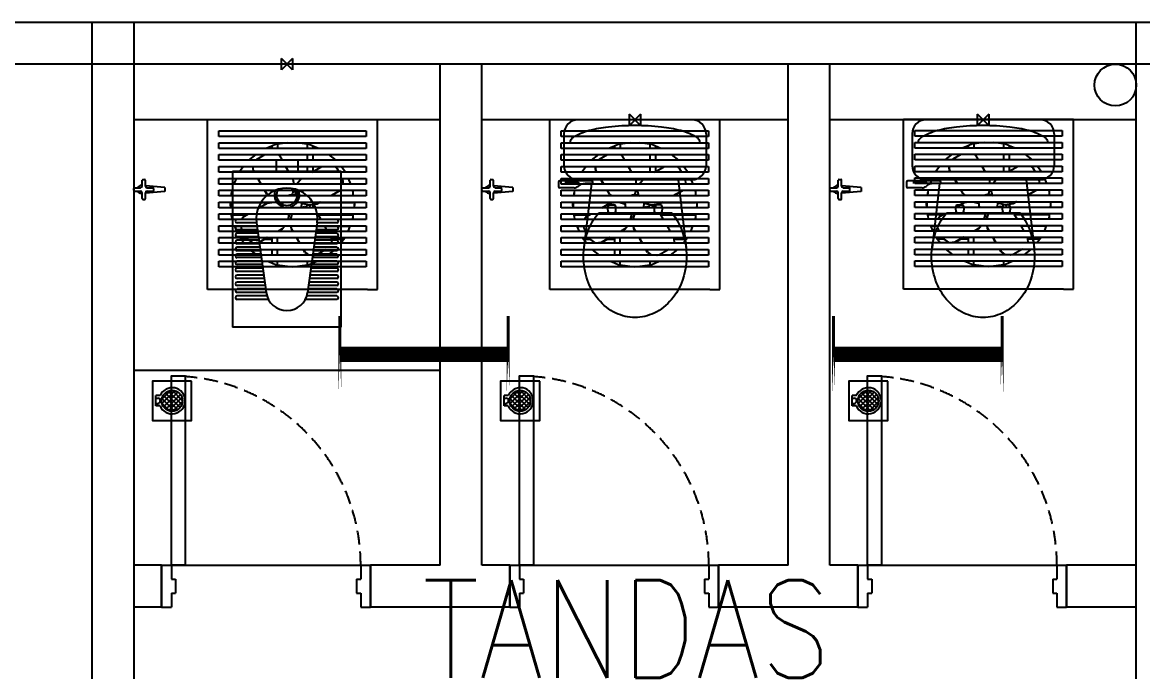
# Model space of a CAD drawing. Header units: inches. Extents: x 16928 to 514628, y -1471 to 241387.
# Drawn here: x 62889 to 66911, y 35429 to 37760 of the extents above; entities that cross this region are included whole.
import ezdxf
from ezdxf.enums import TextEntityAlignment as Align

# ---------------------------------------------------------------- set-up
doc = ezdxf.new("R2010")
doc.units = ezdxf.units.IN
doc.header["$MEASUREMENT"] = 0
doc.linetypes.add('DASHED', pattern=[0.75, 0.5, -0.25])
for name, color, linetype in [('DOOR', 2, 'Continuous'), ('dxt_text', 4, 'Continuous'), ('Edges', 7, 'Continuous'), ('FITTING', 8, 'Continuous'), ('FIXT', 8, 'Continuous'), ('LW', 2, 'Continuous'), ('ORIGIN', 8, 'Continuous'), ('SAN', 8, 'Continuous'), ('SANITARY', 8, 'Continuous'), ('WALL', 1, 'Continuous')]:
    doc.layers.add(name, color=color, linetype=linetype)
doc.layers.add('t3', color=8, linetype='Continuous', lineweight=25)
doc.styles.add('LAILA', font='romans.shx', dxfattribs={"width": 0.85})

# ---------------------------------------------------------------- blocks, each defined once
blk = doc.blocks.new('Dp750')
at = {"layer": 'DOOR', "color": 1}
for p, q in [((0, 150), (0, 0)), ((0, 150), (0, 0)), ((750, 150), (750, 0)), ((750, 150), (750, 0))]:
    blk.add_line(p, q, dxfattribs=at)
at = {"layer": 'DOOR'}
for p, q in [((0, 150), (35, 150)), ((35, 150), (35, 100)), ((715, 150), (750, 150)), ((715, 150), (715, 100)), ((35, 100), (50, 100)), ((50, 100), (50, 50)), ((700, 100), (700, 50)), ((700, 100), (715, 100)), ((35, 50), (50, 50)), ((35, 50), (35, 0)), ((700, 50), (715, 50)), ((715, 50), (715, 0)), ((0, 0), (35, 0)), ((715, 0), (750, 0))]:
    blk.add_line(p, q, dxfattribs=at)
blk.add_lwpolyline([(35, 150), (35, 830), (85, 830), (85, 150)], close=True, dxfattribs=at)
at = {"layer": 'DOOR', "color": 9, "linetype": 'DASHED', "ltscale": 100}
blk.add_arc((35, 150), 680, 360, 85.7833, dxfattribs=at)
blk = doc.blocks.new('TAB')
at = {"layer": 'FIXT'}
for p, q in [((-186, 12.5), (-70, 22.2)), ((-186, -12.5), (-186, 12.5)), ((-120, 5), (-120, -5)), ((-80, 10), (-115, 10)), ((-70, 55), (-70, 20)), ((-55, 60), (-65, 60)), ((-50, 55), (-50, 20)), ((-50, 23.8), (-46, 24.2)), ((-5, 10), (-40, 10)), ((0, 5), (0, -5)), ((-186, -12.5), (-70, -22.2)), ((-80, -10), (-115, -10)), ((-70, -20), (-70, -55)), ((-55, -60), (-65, -60)), ((-50, -20), (-50, -55)), ((-50, -23.8), (-46, -24.2)), ((-5, -10), (-40, -10))]:
    blk.add_line(p, q, dxfattribs=at)
for centre, radius, start, end in [((-115, 5), 5, 90, 180), ((-80, 20), 10, 270, 0), ((-65, 55), 5, 90, 180), ((-55, 55), 5, 0, 90), ((-40, 20), 10, 180, 270), ((-46, 0), 24.2, 24.44334, 90), ((-5, 5), 5, 0, 90), ((-115, -5), 5, 180, 270), ((-80, -20), 10, 0, 90), ((-65, -55), 5, 180, 270), ((-55, -55), 5, 270, 0), ((-40, -20), 10, 90, 180), ((-46, 0), 24.2, 270, 335.55666), ((-5, -5), 5, 270, 0)]:
    blk.add_arc(centre, radius, start, end, dxfattribs=at)
blk = doc.blocks.new('TAP1-P')
at = {"layer": 'FIXT', "rotation": 90}
blk.add_blockref('TAB', (0, 0), dxfattribs=at)
blk = doc.blocks.new('TAP(C)')
at = {"layer": 'WALL', "xscale": -0.599999999973992, "yscale": 0.5999999999767169, "zscale": 0.5999999999999999, "rotation": 269.9999000484524}
blk.add_blockref('TAP1-P', (0, 0), dxfattribs=at)
blk = doc.blocks.new('*X48')
at = {"color": 0}
for p, q in [((89.8532, 61.1977), (89.9009, 61.2454)), ((89.8534, 61.2155), (89.8831, 61.2453)), ((89.8584, 61.1852), (89.9135, 61.2403)), ((89.9165, 61.1745), (89.8605, 61.2306)), ((89.8666, 61.1757), (89.9229, 61.2321)), ((89.9252, 61.1836), (89.8695, 61.2392)), ((89.9308, 61.1956), (89.8815, 61.2449)), ((89.9319, 61.2122), (89.8981, 61.2459)), ((89.8892, 61.1665), (89.8524, 61.2033)), ((89.905, 61.1684), (89.8544, 61.219)), ((89.8777, 61.1691), (89.9295, 61.221)), ((89.8926, 61.1664), (89.9323, 61.2061))]:
    blk.add_line(p, q, dxfattribs=at)
blk = doc.blocks.new('ZPO')
at = {"layer": 'ORIGIN'}
for p, q in [((-20, 20), (-20, -20)), ((-20, 20), (20, -20)), ((-20, -20), (20, 20)), ((20, -20), (20, 20))]:
    blk.add_line(p, q, dxfattribs=at)
blk = doc.blocks.new('YBC 1X18')
at = {"layer": 'FITTING', "color": 3, "const_width": 10.9}
for points in [[(-305, -137.6), (-305, 137.6)], [(299.7, -137.6), (299.7, 137.6)]]:
    blk.add_lwpolyline(points, close=True, dxfattribs=at)
at = {"layer": 'FITTING', "color": 3, "const_width": 54.6}
blk.add_lwpolyline([(305, 0), (-305, 0)], dxfattribs=at)
blk = doc.blocks.new('Exhaust Fan 8-Inch fr')
at = {"layer": 'Edges'}
for p, q in [((-5.906, 7.267), (5.906, 7.267)), ((-5.906, -4.544), (-5.906, 7.267)), ((5.906, -4.544), (5.906, 7.267)), ((-5.118, 6.081), (-5.118, 6.475)), ((-5.118, 6.475), (5.118, 6.475)), ((5.118, 6.475), (5.118, 6.081)), ((5.118, 6.081), (-5.118, 6.081)), ((-5.118, 5.258), (-5.118, 5.651)), ((-5.118, 5.651), (-0.309, 5.651)), ((-1.121, 5.545), (-1.427, 5.418)), ((-1.034, 5.556), (-1.121, 5.545)), ((-0.309, 5.651), (-1.034, 5.556)), ((-1.034, 5.556), (-1.034, 5.258)), ((-0.309, 5.651), (0.309, 5.651)), ((1.034, 5.556), (0.309, 5.651)), ((0.309, 5.651), (5.118, 5.651)), ((1.034, 5.556), (1.034, 5.258)), ((1.121, 5.545), (1.034, 5.556)), ((1.427, 5.418), (1.121, 5.545)), ((5.118, 5.651), (5.118, 5.258)), ((-1.813, 5.258), (-5.118, 5.258)), ((-5.118, 4.434), (-5.118, 4.828)), ((-5.118, 4.828), (-2.535, 4.828)), ((-2.535, 4.828), (-3.049, 4.434)), ((-2.535, 4.828), (-1.91, 4.828)), ((-2.452, 4.515), (-1.91, 4.828)), ((-1.91, 4.828), (-0.993, 4.828)), ((-1.427, 5.418), (-1.813, 5.258)), ((-1.427, 5.258), (-1.813, 5.258)), ((-1.427, 5.418), (-1.427, 5.258)), ((-1.034, 5.258), (-1.427, 5.258)), ((1.034, 5.258), (-1.034, 5.258)), ((-0.902, 4.758), (-0.993, 4.828)), ((-0.993, 4.828), (1.034, 4.828)), ((-0.902, 4.758), (-0.715, 4.434)), ((1.427, 5.258), (1.034, 5.258)), ((1.034, 4.828), (1.034, 4.434)), ((1.034, 4.828), (1.427, 4.828)), ((1.427, 5.418), (1.427, 5.258)), ((1.813, 5.258), (1.427, 5.418)), ((1.813, 5.258), (1.427, 5.258)), ((1.427, 4.828), (1.427, 4.434)), ((1.427, 4.828), (2.535, 4.828)), ((5.118, 5.258), (1.813, 5.258)), ((3.049, 4.434), (2.535, 4.828)), ((2.535, 4.828), (5.118, 4.828)), ((5.118, 4.828), (5.118, 4.434)), ((-3.049, 4.434), (-5.118, 4.434)), ((-5.118, 3.611), (-5.118, 4.004)), ((-5.118, 4.004), (-3.384, 4.004)), ((-3.384, 4.004), (-3.686, 3.611)), ((-3.384, 4.004), (-2.749, 4.004)), ((-2.516, 4.434), (-3.049, 4.434)), ((-2.711, 3.714), (-2.749, 4.004)), ((-2.749, 4.004), (-2.736, 4.004)), ((-2.699, 3.72), (-2.736, 4.004)), ((-2.736, 4.004), (-0.467, 4.004)), ((-2.516, 4.434), (-2.464, 4.508)), ((-2.509, 4.434), (-2.516, 4.434)), ((-2.509, 4.434), (-2.452, 4.515)), ((-0.715, 4.434), (-2.509, 4.434)), ((-2.452, 4.515), (-2.464, 4.508)), ((1.034, 4.434), (-0.715, 4.434)), ((-0.467, 4.004), (-0.24, 3.611)), ((-0.467, 4.004), (1.034, 4.004)), ((1.427, 4.434), (1.034, 4.434)), ((1.034, 4.004), (1.034, 3.611)), ((1.034, 4.004), (1.427, 4.004)), ((3.049, 4.434), (1.427, 4.434)), ((1.427, 4.004), (1.427, 3.644)), ((1.427, 3.644), (2.052, 4.004)), ((1.427, 4.004), (2.052, 4.004)), ((2.052, 4.004), (2.917, 4.004)), ((2.917, 4.004), (3.078, 3.892)), ((2.917, 4.004), (3.384, 4.004)), ((5.118, 4.434), (3.049, 4.434)), ((3.078, 3.892), (3.24, 3.611)), ((3.686, 3.611), (3.384, 4.004)), ((3.384, 4.004), (5.118, 4.004)), ((5.118, 4.004), (5.118, 3.611)), ((-3.686, 3.611), (-5.118, 3.611)), ((-5.118, 2.787), (-5.118, 3.181)), ((-5.118, 3.181), (-3.894, 3.181)), ((-3.894, 3.181), (-4.057, 2.787)), ((-3.894, 3.181), (-2.403, 3.181)), ((-2.652, 3.611), (-3.686, 3.611)), ((-2.699, 3.72), (-2.711, 3.714)), ((-2.652, 3.611), (-2.711, 3.714)), ((-2.636, 3.611), (-2.699, 3.72)), ((-2.636, 3.611), (-2.652, 3.611)), ((-0.24, 3.611), (-2.636, 3.611)), ((-2.176, 2.787), (-2.403, 3.181)), ((-2.403, 3.181), (-2.388, 3.181)), ((-2.16, 2.787), (-2.388, 3.181)), ((-2.388, 3.181), (0.009, 3.181)), ((1.034, 3.611), (-0.24, 3.611)), ((0.009, 3.181), (0.04, 3.126)), ((0.009, 3.181), (0.639, 3.181)), ((0.04, 3.126), (0.098, 2.787)), ((0.639, 3.181), (0.313, 2.787)), ((0.639, 3.181), (3.488, 3.181)), ((1.37, 3.611), (1.034, 3.611)), ((1.37, 3.611), (1.427, 3.644)), ((3.24, 3.611), (1.37, 3.611)), ((3.686, 3.611), (3.24, 3.611)), ((3.488, 3.181), (3.505, 3.152)), ((3.488, 3.181), (3.894, 3.181)), ((3.537, 2.787), (3.505, 3.152)), ((3.505, 3.152), (3.512, 3.141)), ((3.543, 2.787), (3.512, 3.141)), ((5.118, 3.611), (3.686, 3.611)), ((4.057, 2.787), (3.894, 3.181)), ((3.894, 3.181), (5.118, 3.181)), ((5.118, 3.181), (5.118, 2.787)), ((-4.057, 2.787), (-5.118, 2.787)), ((-5.118, 1.964), (-5.118, 2.357)), ((-5.118, 2.357), (-4.2, 2.357)), ((-4.2, 2.357), (-4.224, 2.174)), ((-4.2, 2.357), (-1.928, 2.357)), ((-2.176, 2.787), (-4.057, 2.787)), ((-2.16, 2.787), (-2.176, 2.787)), ((0.098, 2.787), (-2.16, 2.787)), ((-1.769, 2.082), (-1.928, 2.357)), ((-1.928, 2.357), (-1.912, 2.357)), ((-1.757, 2.089), (-1.912, 2.357)), ((-1.912, 2.357), (0.067, 2.357)), ((0.067, 2.357), (-0.001, 2.105)), ((0.067, 2.357), (0.195, 2.357)), ((0.313, 2.787), (0.098, 2.787)), ((0.195, 2.357), (0.177, 2.292)), ((0.195, 2.357), (3.334, 2.357)), ((3.537, 2.787), (0.313, 2.787)), ((3.321, 2.341), (2.667, 1.964)), ((3.321, 2.341), (3.334, 2.357)), ((3.321, 2.341), (3.328, 2.33)), ((3.328, 2.33), (3.35, 2.357)), ((3.334, 2.357), (3.35, 2.357)), ((3.35, 2.357), (4.2, 2.357)), ((3.543, 2.787), (3.537, 2.787)), ((4.057, 2.787), (3.543, 2.787)), ((5.118, 2.787), (4.057, 2.787)), ((4.201, 2.343), (4.2, 2.357)), ((4.2, 2.357), (5.118, 2.357)), ((4.201, 2.343), (4.201, 2.334)), ((5.118, 2.357), (5.118, 1.964)), ((-4.251, 1.964), (-5.118, 1.964)), ((-4.224, 2.174), (-4.251, 1.964)), ((-4.224, 1.964), (-4.251, 1.964)), ((-4.224, 1.964), (-4.224, 2.174)), ((-1.626, 1.964), (-4.224, 1.964)), ((-1.757, 2.089), (-1.769, 2.082)), ((-1.769, 2.082), (-1.626, 1.964)), ((-1.757, 2.089), (-1.606, 1.964)), ((-1.606, 1.964), (-1.626, 1.964)), ((-0.349, 1.964), (-1.606, 1.964)), ((-0.349, 1.964), (-0.328, 1.979)), ((0.313, 1.964), (-0.349, 1.964)), ((-0.328, 1.979), (-0.169, 2.039)), ((-0.169, 2.039), (-0.052, 2.051)), ((-0.001, 2.105), (-0.052, 2.051)), ((-0.052, 2.051), (-0.001, 2.056)), ((-0.001, 2.056), (0.167, 2.029)), ((0.167, 2.029), (0.249, 1.993)), ((0.177, 2.292), (0.249, 1.993)), ((0.249, 1.993), (0.313, 1.964)), ((2.667, 1.964), (0.313, 1.964)), ((2.695, 1.964), (2.667, 1.964)), ((3.328, 2.33), (2.695, 1.964)), ((4.201, 1.964), (2.695, 1.964)), ((4.251, 1.964), (4.201, 2.334)), ((4.201, 2.334), (4.201, 1.964)), ((4.251, 1.964), (4.201, 1.964)), ((5.118, 1.964), (4.251, 1.964)), ((-5.118, 1.14), (-5.118, 1.534)), ((-5.118, 1.534), (-4.308, 1.534)), ((-4.302, 1.14), (-5.118, 1.14)), ((-4.308, 1.534), (-4.331, 1.361)), ((-4.331, 1.361), (-4.302, 1.14)), ((-4.308, 1.534), (-4.291, 1.534)), ((-4.291, 1.14), (-4.302, 1.14)), ((-4.291, 1.534), (-4.291, 1.14)), ((-4.291, 1.534), (-4.224, 1.534)), ((-2.3, 1.14), (-4.291, 1.14)), ((-4.224, 1.534), (-4.224, 1.515)), ((-4.224, 1.534), (-1.427, 1.534)), ((-4.224, 1.515), (-1.431, 1.515)), ((-2.3, 1.14), (-1.742, 1.462)), ((-0.606, 1.14), (-2.3, 1.14)), ((-1.742, 1.462), (-1.431, 1.515)), ((-1.431, 1.515), (-1.427, 1.516)), ((-1.427, 1.534), (-1.427, 1.516)), ((-1.427, 1.516), (-1.32, 1.534)), ((-1.427, 1.534), (-1.32, 1.534)), ((-1.32, 1.534), (-1.142, 1.534)), ((-1.142, 1.534), (-1.099, 1.522)), ((-1.142, 1.534), (-1.097, 1.534)), ((-1.097, 1.534), (-1.099, 1.522)), ((-1.099, 1.522), (-0.72, 1.422)), ((-1.097, 1.534), (-0.651, 1.534)), ((-0.72, 1.422), (-0.662, 1.366)), ((-0.668, 1.427), (-0.651, 1.534)), ((-0.662, 1.366), (-0.668, 1.427)), ((-0.651, 1.258), (-0.662, 1.366)), ((-0.651, 1.534), (0.614, 1.534)), ((-0.606, 1.14), (-0.651, 1.258)), ((0.566, 1.14), (-0.606, 1.14)), ((0.602, 1.221), (0.566, 1.14)), ((0.621, 1.14), (0.566, 1.14)), ((0.629, 1.389), (0.602, 1.221)), ((0.614, 1.534), (0.619, 1.487)), ((0.614, 1.534), (1.923, 1.534)), ((0.668, 1.44), (0.619, 1.487)), ((0.619, 1.487), (0.62, 1.481)), ((0.675, 1.428), (0.62, 1.481)), ((0.62, 1.481), (0.629, 1.389)), ((0.839, 1.193), (0.621, 1.14)), ((1.033, 1.14), (0.621, 1.14)), ((1.159, 1.309), (0.668, 1.44)), ((0.668, 1.44), (0.675, 1.428)), ((1.019, 1.337), (0.675, 1.428)), ((0.994, 1.151), (0.839, 1.193)), ((0.994, 1.151), (1.019, 1.337)), ((1.033, 1.14), (0.994, 1.151)), ((1.166, 1.297), (1.019, 1.337)), ((1.201, 1.14), (1.033, 1.14)), ((1.69, 1.399), (1.159, 1.309)), ((1.159, 1.309), (1.166, 1.297)), ((1.223, 1.307), (1.166, 1.297)), ((1.223, 1.307), (1.201, 1.14)), ((1.427, 1.14), (1.201, 1.14)), ((1.427, 1.342), (1.223, 1.307)), ((1.697, 1.388), (1.427, 1.342)), ((1.427, 1.342), (1.427, 1.14)), ((4.291, 1.14), (1.427, 1.14)), ((1.923, 1.534), (1.69, 1.399)), ((1.69, 1.399), (1.697, 1.388)), ((1.917, 1.515), (1.697, 1.388)), ((1.95, 1.534), (1.917, 1.515)), ((1.917, 1.515), (4.201, 1.515)), ((1.923, 1.534), (1.95, 1.534)), ((1.95, 1.534), (4.201, 1.534)), ((4.201, 1.515), (4.201, 1.534)), ((4.201, 1.534), (4.291, 1.534)), ((4.291, 1.534), (4.291, 1.14)), ((4.291, 1.534), (4.308, 1.534)), ((4.302, 1.14), (4.291, 1.14)), ((4.302, 1.14), (4.331, 1.361)), ((5.118, 1.14), (4.302, 1.14)), ((4.331, 1.361), (4.308, 1.534)), ((4.308, 1.534), (5.118, 1.534)), ((5.118, 1.534), (5.118, 1.14)), ((-5.118, 0.317), (-5.118, 0.71)), ((-5.118, 0.71), (-4.245, 0.71)), ((-4.193, 0.317), (-5.118, 0.317)), ((-4.245, 0.71), (-4.224, 0.549)), ((-4.245, 0.71), (-3.044, 0.71)), ((-4.224, 0.646), (-3.156, 0.646)), ((-4.224, 0.549), (-4.224, 0.646)), ((-4.224, 0.549), (-4.193, 0.317)), ((-3.529, 0.317), (-4.193, 0.317)), ((-3.373, 0.52), (-3.529, 0.317)), ((-0.297, 0.317), (-3.529, 0.317)), ((-3.373, 0.52), (-3.156, 0.646)), ((-3.156, 0.646), (-3.044, 0.71)), ((-3.044, 0.71), (-0.263, 0.71)), ((-0.297, 0.317), (-0.229, 0.57)), ((-0.287, 0.317), (-0.297, 0.317)), ((-0.287, 0.317), (-0.273, 0.37)), ((-0.125, 0.317), (-0.287, 0.317)), ((-0.273, 0.37), (-0.222, 0.558)), ((-0.273, 0.37), (-0.117, 0.349)), ((-0.229, 0.57), (-0.263, 0.71)), ((-0.263, 0.71), (-0.259, 0.71)), ((-0.222, 0.558), (-0.259, 0.71)), ((-0.259, 0.71), (-0.009, 0.71)), ((-0.229, 0.57), (-0.222, 0.558)), ((-0.125, 0.317), (-0.117, 0.349)), ((-0.115, 0.317), (-0.125, 0.317)), ((-0.117, 0.349), (-0.025, 0.694)), ((-0.115, 0.317), (-0.013, 0.701)), ((1.975, 0.317), (-0.115, 0.317)), ((-0.025, 0.694), (-0.009, 0.71)), ((-0.013, 0.701), (-0.025, 0.694)), ((-0.013, 0.701), (-0.004, 0.71)), ((-0.009, 0.71), (-0.004, 0.71)), ((-0.004, 0.71), (1.747, 0.71)), ((1.747, 0.71), (1.785, 0.646)), ((1.747, 0.71), (4.245, 0.71)), ((1.785, 0.646), (4.201, 0.646)), ((1.785, 0.646), (1.975, 0.317)), ((4.193, 0.317), (1.975, 0.317)), ((4.193, 0.317), (4.201, 0.38)), ((5.118, 0.317), (4.193, 0.317)), ((4.201, 0.38), (4.245, 0.71)), ((4.201, 0.646), (4.201, 0.38)), ((4.245, 0.71), (5.118, 0.71)), ((5.118, 0.71), (5.118, 0.317)), ((-5.118, -0.507), (-5.118, -0.113)), ((-5.118, -0.113), (-4.037, -0.113)), ((-3.874, -0.507), (-5.118, -0.507)), ((-4.037, -0.113), (-4.025, -0.142)), ((-4.037, -0.113), (-3.572, -0.113)), ((-4.025, -0.142), (-3.57, -0.142)), ((-4.025, -0.142), (-3.874, -0.507)), ((-3.432, -0.507), (-3.874, -0.507)), ((-3.572, -0.113), (-3.57, -0.142)), ((-3.572, -0.113), (-0.521, -0.113)), ((-3.57, -0.142), (-3.557, -0.291)), ((-3.557, -0.291), (-3.432, -0.507)), ((-1.002, -0.507), (-3.432, -0.507)), ((-0.704, -0.335), (-1.002, -0.507)), ((-0.975, -0.507), (-1.002, -0.507)), ((-0.698, -0.347), (-0.975, -0.507)), ((0.038, -0.507), (-0.975, -0.507)), ((-0.704, -0.335), (-0.521, -0.113)), ((-0.704, -0.335), (-0.698, -0.347)), ((-0.698, -0.347), (-0.504, -0.113)), ((-0.521, -0.113), (-0.504, -0.113)), ((-0.504, -0.113), (-0.102, -0.113)), ((-0.065, -0.327), (-0.102, -0.113)), ((-0.102, -0.113), (-0.089, -0.113)), ((-0.053, -0.32), (-0.089, -0.113)), ((-0.089, -0.113), (2.223, -0.113)), ((-0.053, -0.32), (-0.065, -0.327)), ((0.038, -0.507), (-0.065, -0.327)), ((0.054, -0.507), (-0.053, -0.32)), ((0.054, -0.507), (0.038, -0.507)), ((2.45, -0.507), (0.054, -0.507)), ((2.223, -0.113), (2.239, -0.142)), ((2.223, -0.113), (4.037, -0.113)), ((2.239, -0.142), (4.025, -0.142)), ((2.239, -0.142), (2.45, -0.507)), ((3.874, -0.507), (2.45, -0.507)), ((3.874, -0.507), (4.025, -0.142)), ((5.118, -0.507), (3.874, -0.507)), ((4.025, -0.142), (4.037, -0.113)), ((4.037, -0.113), (5.118, -0.113)), ((5.118, -0.113), (5.118, -0.507)), ((-5.118, -1.33), (-5.118, -0.937)), ((-5.118, -0.937), (-3.649, -0.937)), ((-3.347, -1.33), (-5.118, -1.33)), ((-3.649, -0.937), (-3.566, -1.044)), ((-3.649, -0.937), (-3.184, -0.937)), ((-3.566, -1.044), (-3.12, -1.044)), ((-3.566, -1.044), (-3.347, -1.33)), ((-2.711, -1.33), (-3.347, -1.33)), ((-3.13, -1.03), (-3.184, -0.937)), ((-3.184, -0.937), (-1.746, -0.937)), ((-2.708, -1.326), (-3.13, -1.03)), ((-3.13, -1.03), (-3.123, -1.042)), ((-3.12, -1.044), (-3.123, -1.042)), ((-2.711, -1.33), (-3.12, -1.044)), ((-2.705, -1.33), (-2.711, -1.33)), ((-2.336, -1.277), (-2.708, -1.326)), ((-2.708, -1.326), (-2.705, -1.33)), ((-2.645, -1.33), (-2.705, -1.33)), ((-2.329, -1.289), (-2.645, -1.33)), ((-1.427, -1.33), (-2.645, -1.33)), ((-1.746, -0.937), (-2.336, -1.277)), ((-2.336, -1.277), (-2.329, -1.289)), ((-1.905, -1.044), (-2.329, -1.289)), ((-1.719, -0.937), (-1.905, -1.044)), ((-1.905, -1.044), (-1.427, -1.044)), ((-1.746, -0.937), (-1.719, -0.937)), ((-1.719, -0.937), (-1.427, -0.937)), ((-1.427, -0.937), (-1.427, -1.044)), ((-1.427, -0.937), (-1.034, -0.937)), ((-1.427, -1.044), (-1.427, -1.33)), ((-1.034, -1.33), (-1.427, -1.33)), ((-1.034, -1.33), (-1.034, -0.937)), ((-1.034, -0.937), (0.286, -0.937)), ((0.514, -1.33), (-1.034, -1.33)), ((0.514, -1.33), (0.286, -0.937)), ((0.286, -0.937), (0.302, -0.937)), ((0.53, -1.33), (0.302, -0.937)), ((0.302, -0.937), (2.688, -0.937)), ((0.53, -1.33), (0.514, -1.33)), ((2.704, -1.33), (0.53, -1.33)), ((2.688, -0.937), (2.703, -1.044)), ((2.688, -0.937), (3.649, -0.937)), ((2.703, -1.044), (3.566, -1.044)), ((2.703, -1.044), (2.734, -1.286)), ((2.734, -1.286), (2.704, -1.33)), ((3.347, -1.33), (2.704, -1.33)), ((3.347, -1.33), (3.566, -1.044)), ((5.118, -1.33), (3.347, -1.33)), ((3.566, -1.044), (3.649, -0.937)), ((3.649, -0.937), (5.118, -0.937)), ((5.118, -0.937), (5.118, -1.33)), ((-5.118, -2.154), (-5.118, -1.76)), ((-5.118, -1.76), (-2.985, -1.76)), ((-2.472, -2.154), (-5.118, -2.154)), ((-2.985, -1.76), (-2.472, -2.154)), ((-2.985, -1.76), (-1.427, -1.76)), ((-1.427, -2.154), (-2.472, -2.154)), ((-1.427, -1.76), (-1.427, -2.154)), ((-1.427, -1.76), (-1.034, -1.76)), ((-1.034, -2.154), (-1.427, -2.154)), ((-1.034, -2.154), (-1.034, -1.76)), ((-1.034, -1.76), (0.762, -1.76)), ((1.034, -2.154), (-1.034, -2.154)), ((0.877, -1.959), (0.762, -1.76)), ((0.762, -1.76), (0.778, -1.76)), ((0.888, -1.952), (0.778, -1.76)), ((0.778, -1.76), (2.35, -1.76)), ((0.888, -1.952), (0.877, -1.959)), ((0.877, -1.959), (1.034, -2.079)), ((0.888, -1.952), (1.152, -2.154)), ((1.034, -2.079), (1.034, -2.154)), ((1.034, -2.079), (1.131, -2.154)), ((1.131, -2.154), (1.034, -2.154)), ((1.152, -2.154), (1.131, -2.154)), ((1.489, -2.154), (1.152, -2.154)), ((1.489, -2.154), (1.699, -2.135)), ((1.556, -2.154), (1.489, -2.154)), ((1.556, -2.154), (1.688, -2.142)), ((2.472, -2.154), (1.556, -2.154)), ((1.699, -2.135), (1.688, -2.142)), ((2.35, -1.76), (1.699, -2.135)), ((2.35, -1.76), (2.985, -1.76)), ((2.472, -2.154), (2.985, -1.76)), ((5.118, -2.154), (2.472, -2.154)), ((2.985, -1.76), (5.118, -1.76)), ((5.118, -1.76), (5.118, -2.154)), ((-5.118, -2.977), (-5.118, -2.583)), ((-5.118, -2.583), (-1.696, -2.583)), ((5.118, -2.977), (-5.118, -2.977)), ((-1.696, -2.583), (-1.427, -2.695)), ((-1.696, -2.583), (-1.427, -2.583)), ((-1.427, -2.583), (-1.427, -2.695)), ((-1.427, -2.583), (-1.034, -2.583)), ((-1.427, -2.695), (-1.121, -2.822)), ((-1.121, -2.822), (-1.034, -2.833)), ((-1.034, -2.833), (-1.034, -2.583)), ((-1.034, -2.583), (1.034, -2.583)), ((-1.034, -2.833), (0, -2.969)), ((0, -2.969), (1.034, -2.833)), ((1.034, -2.583), (1.034, -2.833)), ((1.034, -2.583), (1.427, -2.583)), ((1.034, -2.833), (1.121, -2.822)), ((1.121, -2.822), (1.427, -2.695)), ((1.427, -2.583), (1.427, -2.695)), ((1.427, -2.695), (1.696, -2.583)), ((1.427, -2.583), (1.696, -2.583)), ((1.696, -2.583), (5.118, -2.583)), ((5.118, -2.583), (5.118, -2.977)), ((5.21, -4.544), (-5.906, -4.544)), ((5.21, -4.544), (5.724, -4.544)), ((5.724, -4.544), (5.906, -4.544))]:
    blk.add_line(p, q, dxfattribs=at)
blk = doc.blocks.new('Exhaust Fan 15TGQZ')
at = {"xscale": 51.69785126039847, "yscale": 51.69785126039847, "zscale": 51.69785126039847}
blk.add_blockref('Exhaust Fan 8-Inch fr', (-310.2, -400.5), dxfattribs=at)

msp = doc.modelspace()

# ---------------------------------------------------------------- linework, layer by layer
at = {"layer": 'LW'}
for p, q in [((64388.6, 37410.5), (63288.6, 37410.5)), ((65638.6, 37410.5), (64538.6, 37410.5)), ((66888.6, 37410.5), (65788.6, 37410.5)), ((64388.6, 36510.5), (63288.6, 36510.5)), ((63388.6, 35810.5), (64138.6, 35810.5)), ((64138.6, 35660.5), (64138.6, 35810.5)), ((64638.6, 35810.5), (65388.6, 35810.5)), ((65888.6, 35810.5), (66638.6, 35810.5)), ((66638.6, 35660.5), (66638.6, 35810.5))]:
    msp.add_line(p, q, dxfattribs=at)
msp.add_circle((66813.6, 37535.5), 75, dxfattribs=at)
at = {"layer": 'SAN'}
for p, q in [((65293.6, 37410.5), (64883.6, 37410.5)), ((65068.6, 37390.5), (65068.6, 37430.5)), ((65108.6, 37430.5), (65068.6, 37390.5)), ((65108.6, 37390.5), (65068.6, 37430.5)), ((65108.6, 37430.5), (65108.6, 37390.5)), ((66543.6, 37410.5), (66133.6, 37410.5)), ((66318.6, 37390.5), (66318.6, 37430.5)), ((66358.6, 37430.5), (66318.6, 37390.5)), ((66358.6, 37390.5), (66318.6, 37430.5)), ((66358.6, 37430.5), (66358.6, 37390.5)), ((64833.6, 37360.5), (64833.6, 37245.5)), ((65343.6, 37360.5), (65343.6, 37245.5)), ((66083.6, 37360.5), (66083.6, 37245.5)), ((66593.6, 37360.5), (66593.6, 37245.5)), ((63877.6, 37265.5), (63799.6, 37265.5)), ((63799.6, 37265.5), (63799.6, 37225.5)), ((63877.6, 37265.5), (63877.6, 37225.5)), ((64033.6, 37225.5), (63643.6, 37225.5)), ((63643.6, 37225.5), (63643.6, 36665.5)), ((64033.6, 36665.5), (64033.6, 37225.5)), ((64813.6, 37186.5), (64813.6, 37171.5)), ((64931.9, 37191.5), (64818.6, 37191.5)), ((64836.5, 37186), (64883.8, 37186)), ((65293.6, 37195.5), (64883.6, 37195.5)), ((64931.9, 37181.5), (64905.3, 36950.4)), ((64931.9, 37181.5), (64909.3, 37181.5)), ((64933.6, 37195.5), (64933.1, 37191.3)), ((65243.6, 37195.5), (65271.8, 36950.4)), ((66063.6, 37186.5), (66063.6, 37171.5)), ((66181.9, 37191.5), (66068.6, 37191.5)), ((66086.5, 37186), (66133.8, 37186)), ((66543.6, 37195.5), (66133.6, 37195.5)), ((66181.9, 37181.5), (66155.3, 36950.4)), ((66181.9, 37181.5), (66159.3, 37181.5)), ((66183.6, 37195.5), (66183.1, 37191.3)), ((66493.6, 37195.5), (66521.8, 36950.4)), ((64870.2, 37166.5), (64818.6, 37166.5)), ((66120.2, 37166.5), (66068.6, 37166.5)), ((64993.2, 37105.5), (65016.9, 37105.5)), ((65183.9, 37105.5), (65160.2, 37105.5)), ((66243.2, 37105.5), (66266.9, 37105.5)), ((66433.9, 37105.5), (66410.2, 37105.5)), ((63728.6, 37053), (63659.8, 37053)), ((64017.3, 37053), (63948.5, 37053)), ((65222.5, 37075.5), (64957.3, 37075.5)), ((66472.5, 37075.5), (66207.3, 37075.5)), ((63729.6, 37040.5), (63659.8, 37040.5)), ((63731.3, 37028), (63659.8, 37028)), ((63733.1, 37015.5), (63659.8, 37015.5)), ((63729.6, 37040.4), (63764.3, 36790.2)), ((63947.5, 37040.4), (63912.9, 36790.2)), ((64017.3, 37015.5), (63944.1, 37015.5)), ((64017.3, 37028), (63945.8, 37028)), ((64017.3, 37040.5), (63947.5, 37040.5)), ((63734.8, 37003), (63659.8, 37003)), ((63736.5, 36990.5), (63659.8, 36990.5)), ((63738.2, 36978), (63659.8, 36978)), ((64017.3, 36978), (63938.9, 36978)), ((64017.3, 36990.5), (63940.6, 36990.5)), ((64017.3, 37003), (63942.3, 37003)), ((63740, 36965.5), (63659.8, 36965.5)), ((63741.7, 36953), (63659.8, 36953)), ((63743.4, 36940.5), (63659.8, 36940.5)), ((63745.2, 36928), (63659.8, 36928)), ((64017.3, 36928), (63931.9, 36928)), ((64017.3, 36940.5), (63933.7, 36940.5)), ((64017.3, 36953), (63935.4, 36953)), ((64017.3, 36965.5), (63937.1, 36965.5)), ((63746.9, 36915.5), (63659.8, 36915.5)), ((63748.6, 36903), (63659.8, 36903)), ((63750.4, 36890.5), (63659.8, 36890.5)), ((64017.3, 36890.5), (63926.7, 36890.5)), ((64017.3, 36903), (63928.5, 36903)), ((64017.3, 36915.5), (63930.2, 36915.5)), ((63752.1, 36878), (63659.8, 36878)), ((63753.8, 36865.5), (63659.8, 36865.5)), ((63755.6, 36853), (63659.8, 36853)), ((64017.3, 36853), (63921.6, 36853)), ((64017.3, 36865.5), (63923.3, 36865.5)), ((64017.3, 36878), (63925, 36878)), ((63757.3, 36840.5), (63659.8, 36840.5)), ((63759, 36828), (63659.8, 36828)), ((63760.8, 36815.5), (63659.8, 36815.5)), ((64017.3, 36815.5), (63916.4, 36815.5)), ((64017.3, 36828), (63918.1, 36828)), ((64017.3, 36840.5), (63919.8, 36840.5)), ((63762.5, 36803), (63659.8, 36803)), ((63764.2, 36790.5), (63659.8, 36790.5)), ((63767, 36778), (63659.8, 36778)), ((64017.3, 36778), (63910.1, 36778)), ((64017.3, 36790.5), (63912.9, 36790.5)), ((64017.3, 36803), (63914.6, 36803)), ((63772.2, 36765.5), (63659.8, 36765.5)), ((64017.3, 36765.5), (63904.9, 36765.5)), ((64033.6, 36665.5), (63643.6, 36665.5)), ((63368.2, 36382.8), (63368.2, 36420.3)), ((63383.4, 36420.3), (63368.2, 36420.3)), ((63368.2, 36410.9), (63375.2, 36410.9)), ((64618.2, 36382.8), (64618.2, 36420.3)), ((64633.4, 36420.3), (64618.2, 36420.3)), ((64618.2, 36410.9), (64625.2, 36410.9)), ((65868.2, 36382.8), (65868.2, 36420.3)), ((65883.4, 36420.3), (65868.2, 36420.3)), ((65868.2, 36410.9), (65875.2, 36410.9)), ((63368.2, 36392.2), (63375.2, 36392.2)), ((63383.4, 36382.8), (63368.2, 36382.8)), ((64618.2, 36392.2), (64625.2, 36392.2)), ((64633.4, 36382.8), (64618.2, 36382.8)), ((65868.2, 36392.2), (65875.2, 36392.2)), ((65883.4, 36382.8), (65868.2, 36382.8))]:
    msp.add_line(p, q, dxfattribs=at)
for points in [[(64856.5, 37329.5, -0.255609), (64866.3, 37347.4, -0.077755), (64924.5, 37373, -0.037496), (64993.1, 37385.8, -0.027378), (65088.6, 37391.1, -0.027378), (65184, 37385.8, -0.037496), (65252.6, 37373, -0.077755), (65310.8, 37347.4, -0.255609), (65320.6, 37329.5, -0.255609)], [(66106.5, 37329.5, -0.255609), (66116.3, 37347.4, -0.077755), (66174.5, 37373, -0.037496), (66243.1, 37385.8, -0.027378), (66338.6, 37391.1, -0.027378), (66434, 37385.8, -0.037496), (66502.6, 37373, -0.077755), (66560.8, 37347.4, -0.255609), (66570.6, 37329.5, -0.255609)], [(65222.5, 37075.5, -0.247684), (65259, 36834.6, -0.091257), (65219.4, 36764.9, -0.103849), (65157.7, 36716.6, -0.114925), (65088.6, 36700.5, -0.114925), (65019.4, 36716.6, -0.103849), (64957.7, 36764.9, -0.091257), (64918.1, 36834.6, -0.08399), (64903.6, 36920.5, -0.08399), (64918.1, 37006.3, -0.09042), (64957.3, 37075.5, -0.09042)], [(66472.5, 37075.5, -0.247684), (66509, 36834.6, -0.091257), (66469.4, 36764.9, -0.103849), (66407.7, 36716.6, -0.114925), (66338.6, 36700.5, -0.114925), (66269.4, 36716.6, -0.103849), (66207.7, 36764.9, -0.091257), (66168.1, 36834.6, -0.08399), (66153.6, 36920.5, -0.08399), (66168.1, 37006.3, -0.09042), (66207.3, 37075.5, -0.09042)]]:
    msp.add_lwpolyline(points, format="xyb", dxfattribs=at)
for points in [[(63496.6, 36471.9), (63356, 36471.9), (63356, 36331.2), (63496.6, 36331.2)], [(64746.6, 36471.9), (64606, 36471.9), (64606, 36331.2), (64746.6, 36331.2)], [(65996.6, 36471.9), (65856, 36471.9), (65856, 36331.2), (65996.6, 36331.2)]]:
    msp.add_lwpolyline(points, close=True, dxfattribs=at)
for centre in [(63426.3, 36401.5), (64676.3, 36401.5), (65926.3, 36401.5)]:
    msp.add_circle(centre, 37.5, dxfattribs=at)
for centre, radius, start, end in [((64883.6, 37360.5), 50, 90, 180), ((65293.6, 37360.5), 50, 0, 90), ((66133.6, 37360.5), 50, 90, 180), ((66543.6, 37360.5), 50, 0, 90), ((64883.6, 37245.5), 50, 180, 270), ((65293.6, 37245.5), 50, 270, 0), ((66133.6, 37245.5), 50, 180, 270), ((66543.6, 37245.5), 50, 270, 0), ((64818.6, 37186.5), 5, 90, 180), ((64818.6, 37171.5), 5, 180, 270), ((64870.2, 37186.5), 20, 270, 312.1064), ((64909.2, 37143.4), 38.1, 89.8253, 132.1064), ((64882, 37180.2), 6.14, 1.2001, 72.8006), ((64931.9, 37186.5), 5, 270, 90), ((66068.6, 37186.5), 5, 90, 180), ((66068.6, 37171.5), 5, 180, 270), ((66120.2, 37186.5), 20, 270, 312.1064), ((66159.2, 37143.4), 38.1, 89.8253, 132.1064), ((66132, 37180.2), 6.14, 1.2001, 72.8006), ((66181.9, 37186.5), 5, 270, 90), ((63838.6, 37055.5), 110, 352.111, 187.889), ((63838.6, 37140.5), 45, 158.1271, 21.8729), ((63838.6, 37140.5), 37.5, 147.0356, 32.9644), ((65027.2, 37090.5), 37.2, 156.1865, 203.8135), ((64982.9, 37090.5), 37.2, 336.1865, 23.8135), ((65194.2, 37090.5), 37.2, 156.1865, 203.8135), ((65149.9, 37090.5), 37.2, 336.1865, 23.8135), ((66277.2, 37090.5), 37.2, 156.1865, 203.8135), ((66232.9, 37090.5), 37.2, 336.1865, 23.8135), ((66444.2, 37090.5), 37.2, 156.1865, 203.8135), ((66399.9, 37090.5), 37.2, 336.1865, 23.8135), ((63659.8, 37046.7), 6.25, 90, 270), ((64017.3, 37046.7), 6.25, 270, 90), ((63659.8, 37021.7), 6.25, 90, 270), ((64017.3, 37021.7), 6.25, 270, 90), ((63659.8, 36996.7), 6.25, 90, 270), ((63659.8, 36971.7), 6.25, 90, 270), ((64017.3, 36996.7), 6.25, 270, 90), ((64017.3, 36971.7), 6.25, 270, 90), ((63659.8, 36946.7), 6.25, 90, 270), ((63659.8, 36921.7), 6.25, 90, 270), ((64017.3, 36946.7), 6.25, 270, 90), ((64017.3, 36921.7), 6.25, 270, 90), ((63659.8, 36896.7), 6.25, 90, 270), ((64017.3, 36896.7), 6.25, 270, 90), ((63659.8, 36871.7), 6.25, 90, 270), ((63659.8, 36846.7), 6.25, 90, 270), ((64017.3, 36871.7), 6.25, 270, 90), ((64017.3, 36846.7), 6.25, 270, 90), ((63659.8, 36821.7), 6.25, 90, 270), ((64017.3, 36821.7), 6.25, 270, 90), ((63659.8, 36796.7), 6.25, 90, 270), ((63659.8, 36771.7), 6.25, 90, 270), ((63838.6, 36800.5), 75, 187.889, 352.111), ((64017.3, 36796.7), 6.25, 270, 90), ((64017.3, 36771.7), 6.25, 270, 90), ((63426.3, 36401.5), 46.9, 203.5783, 156.4219), ((64676.3, 36401.5), 46.9, 203.5783, 156.4219), ((65926.3, 36401.5), 46.9, 203.5783, 156.4219), ((63375.2, 36401.5), 9.38, 270.0001, 90.0001), ((64625.2, 36401.5), 9.38, 270.0001, 90.0001), ((65875.2, 36401.5), 9.38, 270.0001, 90.0001)]:
    msp.add_arc(centre, radius, start, end, dxfattribs=at)
at = {"layer": 'WALL'}
for p, q in [((63138.6, 37760.5), (62113.6, 37760.5)), ((63138.6, 37760.5), (63138.6, 33585.5)), ((67138.6, 37760.5), (63138.6, 37760.5)), ((63288.6, 37760.5), (63288.6, 33585.5)), ((66888.6, 33960.5), (66888.6, 37760.5)), ((63138.6, 37610.5), (62113.6, 37610.5)), ((70563.6, 37610.5), (63138.6, 37610.5)), ((64388.6, 35810.5), (64388.6, 37610.5)), ((64538.6, 35810.5), (64538.6, 37610.5)), ((65638.6, 35810.5), (65638.6, 37610.5)), ((65788.6, 35810.5), (65788.6, 37610.5)), ((63388.6, 35810.5), (63288.6, 35810.5)), ((63388.6, 35660.5), (63388.6, 35810.5)), ((64138.6, 35810.5), (64138.6, 35660.5)), ((64138.6, 35660.5), (64138.6, 35810.5)), ((64388.6, 35810.5), (64138.6, 35810.5)), ((64638.6, 35810.5), (64538.6, 35810.5)), ((64638.6, 35660.5), (64638.6, 35810.5)), ((65638.6, 35810.5), (65388.6, 35810.5)), ((65388.6, 35660.5), (65388.6, 35810.5)), ((65388.6, 35810.5), (65388.6, 35660.5)), ((65388.6, 35660.5), (65388.6, 35810.5)), ((65888.6, 35810.5), (65788.6, 35810.5)), ((65888.6, 35660.5), (65888.6, 35810.5)), ((66638.6, 35810.5), (66638.6, 35660.5)), ((66638.6, 35660.5), (66638.6, 35810.5)), ((66888.6, 35810.5), (66638.6, 35810.5)), ((63388.6, 35660.5), (63288.6, 35660.5)), ((64638.6, 35660.5), (64138.6, 35660.5)), ((65888.6, 35660.5), (65388.6, 35660.5)), ((66888.6, 35660.5), (66638.6, 35660.5))]:
    msp.add_line(p, q, dxfattribs=at)

# ---------------------------------------------------------------- block references
for p in [(64168.4, 37436.4), (65398.4, 37436.4), (66668.4, 37437.7)]:
    msp.add_blockref('Exhaust Fan 15TGQZ', p)
at = {"layer": 'DOOR'}
for p in [(63388.6, 35660.5), (64638.6, 35660.5), (65888.6, 35660.5)]:
    msp.add_blockref('Dp750', p, dxfattribs=at)
at = {"layer": 'dxt_text'}
for p in [(64333.8, 36568.5), (66106.8, 36568.5)]:
    msp.add_blockref('YBC 1X18', p, dxfattribs=at)
at = {"layer": 'SAN', "extrusion": (0, 0, -1), "zscale": -1}
msp.add_blockref('ZPO', (-63838.6, 37610.5), dxfattribs=at)
at = {"layer": 'SAN', "extrusion": (0, 0, -1), "xscale": -937.4999999997331, "yscale": 937.5, "zscale": -937.4999999997331, "rotation": 269.9998798480933}
for p in [(-120807.2, -47872.4), (-122057.2, -47872.4), (-123307.2, -47872.4)]:
    msp.add_blockref('*X48', p, dxfattribs=at)
at = {"layer": 'SANITARY', "xscale": -1}
for p in [(63288.6, 37160.5), (64538.6, 37160.5), (65788.6, 37160.5)]:
    msp.add_blockref('TAP(C)', p, dxfattribs=at)

# ---------------------------------------------------------------- texts
at = {"layer": 't3', "style": 'LAILA', "width": 0.85}
msp.add_text('TANDAS', height=350, dxfattribs=at).set_placement((64325.2, 35756.6), align=Align.TOP_LEFT)

doc.saveas('drawing.dxf')
